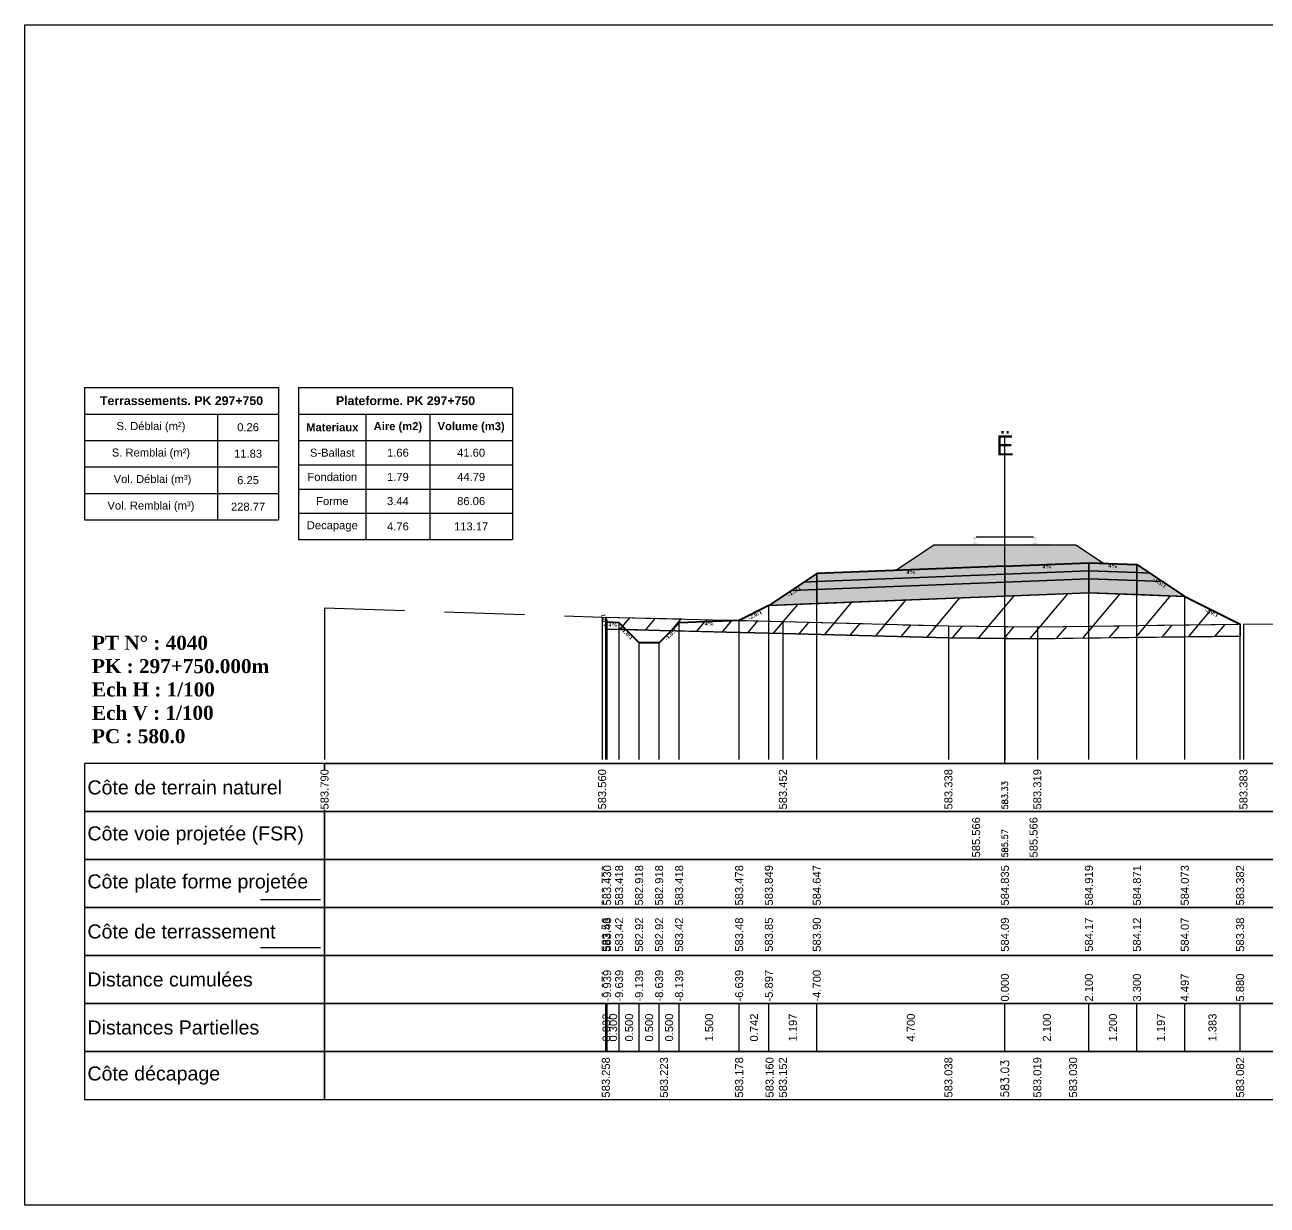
# Model space of a CAD drawing. Header units: millimetres. Extents: x 2762 to 3076, y 916 to 3305.
# Drawn here: x 3026.54 to 3057.58, y 3219.65 to 3249.15 of the extents above; entities that cross this region are included whole.
import ezdxf

# ---------------------------------------------------------------- set-up
doc = ezdxf.new("R2010")
doc.units = ezdxf.units.MM
doc.header["$LTSCALE"] = 2
doc.linetypes.add('CACHE', pattern=[9.525, 6.35, -3.175])
doc.linetypes.add('DASHED', pattern=[0.75, 0.5, -0.25])
for name, color, linetype in [('C-ANNO-TABL', 1, 'Continuous'), ('C-ANNO-TABL-TEXT', 150, 'Continuous'), ('C-ANNO-TABL-TITL', 150, 'Continuous'), ('C-ANNO-TABL-TTBL', 5, 'Continuous'), ('C-ROAD-CORR', 5, 'Continuous'), ('C-ROAD-SCTN', 7, 'Continuous')]:
    doc.layers.add(name, color=color, linetype=linetype)
doc.styles.add('ARIAL', font='arial.ttf')
doc.styles.add('C3D_Etiquette', font='romans.shx')
doc.styles.add('C3D_Profil_Travers', font='romans.shx')
doc.styles.get("Standard").update_dxf_attribs({"font": 'arial.ttf'})

msp = doc.modelspace()

# ---------------------------------------------------------------- hatches: boundary and pattern name
at = {"linetype": 'Continuous', "lineweight": -3}
msp.add_hatch(color=254, dxfattribs=at).paths.add_polyline_path([(3049.812, 3235.967), (3049.812, 3236.152), (3049.927, 3236.173), (3050.275, 3236.173), (3050.275, 3236.178), (3050.201, 3236.178), (3050.201, 3236.188), (3050.202, 3236.189), (3050.204, 3236.19), (3050.205, 3236.19), (3050.225, 3236.192), (3050.228, 3236.192), (3050.231, 3236.193), (3050.259, 3236.204), (3050.262, 3236.205), (3050.263, 3236.206), (3050.264, 3236.208), (3050.265, 3236.212), (3050.266, 3236.219), (3050.267, 3236.228), (3050.268, 3236.238), (3050.268, 3236.262), (3050.267, 3236.278), (3050.267, 3236.284), (3050.266, 3236.291), (3050.265, 3236.295), (3050.265, 3236.297), (3050.264, 3236.3), (3050.263, 3236.302), (3050.262, 3236.303), (3050.261, 3236.305), (3050.26, 3236.305), (3050.244, 3236.311), (3050.242, 3236.313), (3050.241, 3236.314), (3050.24, 3236.315), (3050.24, 3236.318), (3050.24, 3236.336), (3050.241, 3236.34), (3050.242, 3236.342), (3050.244, 3236.345), (3050.246, 3236.346), (3050.249, 3236.348), (3050.25, 3236.348), (3050.254, 3236.349), (3050.258, 3236.349), (3050.261, 3236.35), (3050.265, 3236.35), (3050.27, 3236.35), (3050.273, 3236.35), (3050.276, 3236.35), (3050.28, 3236.35), (3050.283, 3236.35), (3050.287, 3236.35), (3050.292, 3236.35), (3050.295, 3236.349), (3050.299, 3236.349), (3050.303, 3236.348), (3050.304, 3236.348), (3050.306, 3236.346), (3050.309, 3236.345), (3050.311, 3236.342), (3050.312, 3236.34), (3050.312, 3236.336), (3050.312, 3236.318), (3050.312, 3236.315), (3050.312, 3236.314), (3050.311, 3236.313), (3050.309, 3236.311), (3050.293, 3236.305), (3050.292, 3236.305), (3050.29, 3236.303), (3050.289, 3236.302), (3050.289, 3236.3), (3050.288, 3236.297), (3050.287, 3236.295), (3050.287, 3236.291), (3050.286, 3236.284), (3050.285, 3236.278), (3050.285, 3236.262), (3050.285, 3236.238), (3050.286, 3236.228), (3050.287, 3236.219), (3050.288, 3236.212), (3050.289, 3236.208), (3050.29, 3236.206), (3050.291, 3236.205), (3050.293, 3236.204), (3050.322, 3236.193), (3050.325, 3236.192), (3050.328, 3236.192), (3050.348, 3236.19), (3050.349, 3236.19), (3050.35, 3236.189), (3050.351, 3236.188), (3050.351, 3236.178), (3050.277, 3236.178), (3050.277, 3236.173), (3050.481, 3236.173), (3050.613, 3236.142), (3051.447, 3236.142), (3051.578, 3236.173), (3051.782, 3236.173), (3051.782, 3236.178), (3051.708, 3236.178), (3051.708, 3236.188), (3051.709, 3236.189), (3051.711, 3236.19), (3051.712, 3236.19), (3051.732, 3236.192), (3051.735, 3236.192), (3051.738, 3236.193), (3051.766, 3236.204), (3051.769, 3236.205), (3051.77, 3236.206), (3051.771, 3236.208), (3051.772, 3236.212), (3051.773, 3236.219), (3051.774, 3236.228), (3051.775, 3236.238), (3051.775, 3236.262), (3051.774, 3236.278), (3051.774, 3236.284), (3051.773, 3236.291), (3051.772, 3236.295), (3051.772, 3236.297), (3051.771, 3236.3), (3051.77, 3236.302), (3051.769, 3236.303), (3051.768, 3236.305), (3051.767, 3236.305), (3051.751, 3236.311), (3051.749, 3236.313), (3051.748, 3236.314), (3051.747, 3236.315), (3051.747, 3236.318), (3051.747, 3236.336), (3051.748, 3236.34), (3051.749, 3236.342), (3051.751, 3236.345), (3051.753, 3236.346), (3051.756, 3236.348), (3051.757, 3236.348), (3051.761, 3236.349), (3051.765, 3236.349), (3051.768, 3236.35), (3051.772, 3236.35), (3051.777, 3236.35), (3051.78, 3236.35), (3051.783, 3236.35), (3051.787, 3236.35), (3051.79, 3236.35), (3051.794, 3236.35), (3051.799, 3236.35), (3051.802, 3236.349), (3051.806, 3236.349), (3051.81, 3236.348), (3051.811, 3236.348), (3051.813, 3236.346), (3051.816, 3236.345), (3051.818, 3236.342), (3051.819, 3236.34), (3051.819, 3236.336), (3051.819, 3236.318), (3051.819, 3236.315), (3051.819, 3236.314), (3051.818, 3236.313), (3051.816, 3236.311), (3051.8, 3236.305), (3051.799, 3236.305), (3051.797, 3236.303), (3051.796, 3236.302), (3051.796, 3236.3), (3051.795, 3236.297), (3051.794, 3236.295), (3051.794, 3236.291), (3051.793, 3236.284), (3051.792, 3236.278), (3051.792, 3236.262), (3051.792, 3236.238), (3051.793, 3236.228), (3051.794, 3236.219), (3051.795, 3236.212), (3051.796, 3236.208), (3051.797, 3236.206), (3051.798, 3236.205), (3051.8, 3236.204), (3051.829, 3236.193), (3051.832, 3236.192), (3051.835, 3236.192), (3051.855, 3236.19), (3051.856, 3236.19), (3051.857, 3236.189), (3051.858, 3236.188), (3051.858, 3236.178), (3051.784, 3236.178), (3051.784, 3236.173), (3052.132, 3236.173), (3052.247, 3236.152), (3052.247, 3235.967)])
h = msp.add_hatch(dxfattribs=at)
h.set_pattern_fill('GRAVEL', color=252, scale=0.009, style=0)
h.set_pattern_definition([(228.0128, (3048.461781, 3235.738342), (-1.8288, -2.0574), [0.030755, -3.0447435]), (184.96974, (3048.441207, 3235.715482), (2.743199999, 0.228600013), [0.0527764, -5.2248644]), (132.51045, (3048.388629, 3235.71091), (2.286, -2.5146), [0.0372133, -3.684125]), (267.2737, (3048.299475, 3235.65376), (0.2286, 4.572), [0.0480604, -4.7579794]), (292.83365, (3048.297189, 3235.605754), (-1.143, 2.7432), [0.047127, -4.6655827]), (357.2737, (3048.315477, 3235.56232), (-4.572, 0.2286), [0.0480604, -4.7579794]), (37.69424, (3048.363483, 3235.560034), (-2.9718, -2.286), [0.0635574, -6.2921804]), (72.25533, (3048.413775, 3235.598896), (1.6002, 5.0292), [0.0600048, -5.940473]), (121.42957, (3048.432063, 3235.656046), (-1.8288, 2.9718), [0.048223, -4.774099]), (175.23636, (3048.406917, 3235.697194), (2.5146, -0.2286), [0.055054, -2.697654]), (222.39744, (3048.352053, 3235.701766), (-2.7432, -2.5146), [0.071197, -7.0485095]), (138.81407, (3048.52579, 3235.651474), (-1.6002, 1.3716), [0.0243004, -2.405751]), (171.46923, (3048.507501, 3235.667476), (2.9718, -0.4572), [0.0462314, -4.5769175]), (225, (3048.46178, 3235.67433), (-3e-17, -0.2286), [0.032329, -0.29096]), (203.1986, (3048.44578, 3235.701766), (1.143, 0.4572), [0.01741, -1.723556]), (291.8014, (3048.429777, 3235.69491), (-0.2286, 0.6858), [0.024621, -1.206428]), (30.9638, (3048.43892, 3235.672048), (0.6858, 0.4572), [0.039989, -1.292967]), (161.565, (3048.47321, 3235.69262), (0.4572, -0.2286), [0.028916, -0.693981]), (16.38954, (3048.297189, 3235.694908), (2.286, 0.6858), [0.040508, -4.0102944]), (70.34618, (3048.336051, 3235.706338), (-0.9144, -2.5146), [0.033984, -3.3643994]), (293.1986, (3048.47321, 3235.738342), (-0.4572, 1.143), [0.034819, -1.7061465]), (343.61046, (3048.486927, 3235.706338), (-2.286, 0.6858), [0.040508, -4.0102944]), (339.44395, (3048.29719, 3235.553176), (-1.143, 0.4572), [0.039063, -1.914096]), (294.77514, (3048.333765, 3235.53946), (-1.143, 2.5146), [0.0327305, -3.2403234]), (66.8014, (3048.475497, 3235.509742), (0.4572, 1.143), [0.034819, -1.7061465]), (17.35402, (3048.489213, 3235.541746), (-2.9718, -0.9144), [0.0383204, -3.793714]), (69.44395, (3048.363483, 3235.509742), (-0.4572, -1.143), [0.0195316, -1.933628]), (101.3099, (3048.46178, 3235.50974), (-0.2286, 0.9144), [0.011656, -1.1539795]), (165.9638, (3048.459495, 3235.52117), (0.6858, -0.2286), [0.047127, -0.895415]), (186.009, (3048.413775, 3235.532602), (2.286, 0.2286), [0.043674, -4.323723]), (303.69, (3048.43892, 3235.651474), (-0.2286, 0.4572), [0.032969, -0.79126]), (353.15723, (3048.457209, 3235.624042), (3.8862, -0.4572), [0.05756, -5.698441]), (60.9454, (3048.51436, 3235.617184), (-0.9144, -1.6002), [0.023536, -2.330045]), (90, (3048.5258, 3235.63776), (-0.2286, 0.2286), [0.013716, -0.214884]), (120.25644, (3048.409203, 3235.53946), (0.9144, -1.6002), [0.031758, -3.1440547]), (48.0128, (3048.393201, 3235.566892), (1.8288, 2.0574), [0.06151, -3.0139886]), (0, (3048.43435, 3235.61261), (0.2286, 0.2286), [0.059436, -0.169164]), (325.30485, (3048.493785, 3235.612612), (2.286, -1.6002), [0.036145, -3.5783385]), (254.0546, (3048.523503, 3235.592038), (-0.2286, -0.9144), [0.033285, -1.6309485]), (207.64598, (3048.514359, 3235.560034), (-4.3434, -2.286), [0.054193, -5.365122]), (175.42608, (3048.466353, 3235.534888), (-2.9718, 0.2286), [0.0573327, -5.675926])])
h.paths.add_polyline_path([(3048.297, 3235.51), (3049.255, 3236.148), (3052.805, 3236.148), (3053.494, 3235.688), (3053.13, 3235.703)])
h = msp.add_hatch(color=11, dxfattribs=at)
h.paths.add_polyline_path([(3054.33, 3235.455), (3054.33, 3235.655), (3054.649, 3235.442)])
h.paths.add_polyline_path([(3053.13, 3235.503), (3053.13, 3235.703), (3054.33, 3235.655), (3054.33, 3235.455)])
h.paths.add_polyline_path([(3051.03, 3235.419), (3051.03, 3235.619), (3053.13, 3235.703), (3053.13, 3235.503)])
h.paths.add_polyline_path([(3046.33, 3235.231), (3046.33, 3235.431), (3051.03, 3235.619), (3051.03, 3235.419)])
h.paths.add_polyline_path([(3046.01, 3235.218), (3046.33, 3235.431), (3046.33, 3235.231)])
h = msp.add_hatch(color=30, dxfattribs=at)
h.paths.add_polyline_path([(3054.33, 3235.255), (3054.33, 3235.455), (3054.649, 3235.442), (3054.968, 3235.23)])
h.paths.add_polyline_path([(3053.13, 3235.303), (3053.13, 3235.503), (3054.33, 3235.455), (3054.33, 3235.255)])
h.paths.add_polyline_path([(3051.03, 3235.219), (3051.03, 3235.419), (3053.13, 3235.503), (3053.13, 3235.303)])
h.paths.add_polyline_path([(3046.33, 3235.031), (3046.33, 3235.231), (3051.03, 3235.419), (3051.03, 3235.219)])
h.paths.add_polyline_path([(3045.691, 3235.006), (3046.01, 3235.218), (3046.33, 3235.231), (3046.33, 3235.031)])
h = msp.add_hatch(color=83, dxfattribs=at)
h.paths.add_polyline_path([(3054.33, 3234.905), (3054.33, 3235.255), (3054.968, 3235.23), (3055.526, 3234.857)])
h.paths.add_polyline_path([(3053.13, 3234.953), (3053.13, 3235.303), (3054.33, 3235.255), (3054.33, 3234.905)])
h.paths.add_polyline_path([(3051.03, 3234.869), (3051.03, 3235.219), (3053.13, 3235.303), (3053.13, 3234.953)])
h.paths.add_polyline_path([(3046.33, 3234.681), (3046.33, 3235.031), (3051.03, 3235.219), (3051.03, 3234.869)])
h.paths.add_polyline_path([(3045.133, 3234.633), (3045.691, 3235.006), (3046.33, 3235.031), (3046.33, 3234.681)])
h = msp.add_hatch(dxfattribs=at)
h.set_pattern_fill('_U', color=3, angle=50, style=0, pattern_type=0)
h.set_pattern_definition([(50, (3042.6912, 3234.0026), (-0.766044, 0.64279), [])])
h.paths.add_polyline_path([(3042.691, 3234.003), (3042.891, 3234.202), (3044.391, 3234.262), (3045.133, 3234.633), (3053.13, 3234.953), (3055.526, 3234.857), (3056.909, 3234.166), (3056.909, 3233.866), (3051.841, 3233.803), (3049.62, 3233.822), (3045.483, 3233.936)])
h.paths.add_polyline_path([(3041.059, 3234.042), (3041.059, 3234.342), (3041.091, 3234.214), (3041.391, 3234.202), (3041.563, 3234.03)])
h = msp.add_hatch(dxfattribs=at)
h.set_pattern_fill('_U', color=150, scale=0.5, angle=50, style=0, pattern_type=0)
h.set_pattern_definition([(50, (3042.69116, 3234.00263), (-0.383022, 0.321394), [])])
h.paths.add_polyline_path([(3042.691, 3234.003), (3042.891, 3234.202), (3044.391, 3234.262), (3045.483, 3234.236), (3049.62, 3234.122), (3051.841, 3234.103), (3056.909, 3234.166), (3056.909, 3233.866), (3051.841, 3233.803), (3049.62, 3233.822), (3045.483, 3233.936)])
h.paths.add_polyline_path([(3041.059, 3234.342), (3044.391, 3234.262), (3042.891, 3234.202), (3042.691, 3234.003), (3041.563, 3234.03), (3041.391, 3234.202), (3041.091, 3234.214)])
h.paths.add_polyline_path([(3041.059, 3234.042), (3041.059, 3234.342), (3041.091, 3234.214), (3041.391, 3234.202), (3041.563, 3234.03)])

# ---------------------------------------------------------------- linework, layer by layer
at = {"color": 7, "linetype": 'Continuous', "lineweight": -3}
for p, q in [((3051.03, 3230.684), (3051.03, 3238.884)), ((3034.029, 3230.684), (3068.031, 3230.684)), ((3041.059, 3223.484), (3041.059, 3224.684)), ((3041.091, 3223.484), (3041.091, 3224.684)), ((3041.091, 3223.484), (3041.091, 3224.684)), ((3041.391, 3223.484), (3041.391, 3224.684)), ((3041.391, 3223.484), (3041.391, 3224.684)), ((3041.891, 3223.484), (3041.891, 3224.684)), ((3041.891, 3223.484), (3041.891, 3224.684)), ((3042.391, 3223.484), (3042.391, 3224.684)), ((3042.391, 3223.484), (3042.391, 3224.684)), ((3042.891, 3223.484), (3042.891, 3224.684)), ((3042.891, 3223.484), (3042.891, 3224.684)), ((3044.391, 3223.484), (3044.391, 3224.684)), ((3044.391, 3223.484), (3044.391, 3224.684)), ((3045.133, 3223.484), (3045.133, 3224.684)), ((3045.133, 3223.484), (3045.133, 3224.684)), ((3046.33, 3223.484), (3046.33, 3224.684)), ((3046.33, 3223.484), (3046.33, 3224.684)), ((3051.03, 3223.484), (3051.03, 3224.684)), ((3051.03, 3223.484), (3051.03, 3224.684)), ((3053.13, 3223.484), (3053.13, 3224.684)), ((3053.13, 3223.484), (3053.13, 3224.684)), ((3054.33, 3223.484), (3054.33, 3224.684)), ((3054.33, 3223.484), (3054.33, 3224.684)), ((3055.526, 3223.484), (3055.526, 3224.684)), ((3055.526, 3223.484), (3055.526, 3224.684)), ((3056.909, 3223.484), (3056.909, 3224.684))]:
    msp.add_line(p, q, dxfattribs=at)
at = {"color": 251, "linetype": 'Continuous', "lineweight": -3}
for p, q in [((3048.297, 3235.51), (3049.255, 3236.148)), ((3049.255, 3236.148), (3052.805, 3236.148)), ((3052.805, 3236.148), (3053.494, 3235.688)), ((3053.13, 3235.703), (3048.297, 3235.51)), ((3051.03, 3235.619), (3053.13, 3235.703)), ((3053.494, 3235.688), (3053.13, 3235.703)), ((3053.13, 3235.503), (3053.13, 3235.703)), ((3053.13, 3235.703), (3054.33, 3235.655)), ((3053.13, 3235.703), (3053.13, 3235.503)), ((3054.33, 3235.455), (3054.33, 3235.655)), ((3054.33, 3235.655), (3054.649, 3235.442)), ((3054.33, 3235.655), (3054.33, 3235.455)), ((3046.01, 3235.218), (3046.33, 3235.431)), ((3046.33, 3235.431), (3051.03, 3235.619)), ((3046.33, 3235.231), (3046.33, 3235.431)), ((3046.33, 3235.431), (3046.33, 3235.231)), ((3051.03, 3235.419), (3046.33, 3235.231)), ((3051.03, 3235.419), (3051.03, 3235.619)), ((3051.03, 3235.619), (3051.03, 3235.419)), ((3053.13, 3235.503), (3051.03, 3235.419)), ((3054.33, 3235.455), (3053.13, 3235.503)), ((3054.649, 3235.442), (3054.33, 3235.455)), ((3046.33, 3235.231), (3046.01, 3235.218))]:
    msp.add_line(p, q, dxfattribs=at)
at = {"color": 53, "linetype": 'Continuous', "lineweight": -3}
for p, q in [((3046.33, 3235.231), (3051.03, 3235.419)), ((3051.03, 3235.419), (3053.13, 3235.503)), ((3051.03, 3235.219), (3051.03, 3235.419)), ((3051.03, 3235.419), (3051.03, 3235.219)), ((3053.13, 3235.303), (3053.13, 3235.503)), ((3053.13, 3235.503), (3054.33, 3235.455)), ((3053.13, 3235.503), (3053.13, 3235.303)), ((3054.33, 3235.255), (3054.33, 3235.455)), ((3054.33, 3235.455), (3054.649, 3235.442)), ((3054.33, 3235.455), (3054.33, 3235.255)), ((3054.649, 3235.442), (3054.968, 3235.23)), ((3045.691, 3235.006), (3046.01, 3235.218)), ((3046.33, 3235.031), (3045.691, 3235.006)), ((3045.691, 3235.006), (3046.33, 3235.031)), ((3046.01, 3235.218), (3046.33, 3235.231)), ((3046.33, 3235.031), (3046.33, 3235.231)), ((3046.33, 3235.231), (3046.33, 3235.031)), ((3051.03, 3235.219), (3046.33, 3235.031)), ((3046.33, 3235.031), (3051.03, 3235.219)), ((3046.33, 3234.681), (3046.33, 3235.031)), ((3046.33, 3235.031), (3046.33, 3234.681)), ((3053.13, 3235.303), (3051.03, 3235.219)), ((3051.03, 3235.219), (3053.13, 3235.303)), ((3051.03, 3234.869), (3051.03, 3235.219)), ((3051.03, 3235.219), (3051.03, 3234.869)), ((3054.33, 3235.255), (3053.13, 3235.303)), ((3053.13, 3234.953), (3053.13, 3235.303)), ((3053.13, 3235.303), (3054.33, 3235.255)), ((3053.13, 3235.303), (3053.13, 3234.953)), ((3054.968, 3235.23), (3054.33, 3235.255)), ((3054.33, 3234.905), (3054.33, 3235.255)), ((3054.33, 3235.255), (3054.968, 3235.23)), ((3054.33, 3235.255), (3054.33, 3234.905)), ((3054.968, 3235.23), (3055.526, 3234.857)), ((3045.133, 3234.633), (3045.691, 3235.006)), ((3051.03, 3234.869), (3046.33, 3234.681)), ((3053.13, 3234.953), (3051.03, 3234.869)), ((3054.33, 3234.905), (3053.13, 3234.953)), ((3055.526, 3234.857), (3054.33, 3234.905)), ((3046.33, 3234.681), (3045.133, 3234.633))]:
    msp.add_line(p, q, dxfattribs=at)
at = {"color": 253, "linetype": 'Continuous', "lineweight": -3}
for p, q in [((3045.133, 3234.633), (3053.13, 3234.953)), ((3053.13, 3234.953), (3055.526, 3234.857)), ((3055.526, 3234.857), (3056.909, 3234.166)), ((3044.391, 3234.262), (3045.133, 3234.633)), ((3041.059, 3234.342), (3044.391, 3234.262)), ((3041.091, 3234.214), (3041.059, 3234.342)), ((3041.059, 3234.042), (3041.059, 3234.342)), ((3041.059, 3234.342), (3041.091, 3234.214)), ((3041.059, 3234.042), (3041.059, 3234.342)), ((3041.059, 3234.342), (3041.091, 3234.214)), ((3041.391, 3234.202), (3041.091, 3234.214)), ((3041.091, 3234.214), (3041.391, 3234.202)), ((3041.091, 3234.214), (3041.391, 3234.202)), ((3041.563, 3234.03), (3041.391, 3234.202)), ((3041.391, 3234.202), (3041.563, 3234.03)), ((3041.391, 3234.202), (3041.563, 3234.03)), ((3042.691, 3234.003), (3042.891, 3234.202)), ((3042.891, 3234.202), (3042.691, 3234.003)), ((3042.691, 3234.003), (3042.891, 3234.202)), ((3042.891, 3234.202), (3044.391, 3234.262)), ((3044.391, 3234.262), (3042.891, 3234.202)), ((3042.891, 3234.202), (3044.391, 3234.262)), ((3044.391, 3234.262), (3045.483, 3234.236)), ((3045.483, 3234.236), (3049.62, 3234.122)), ((3049.62, 3234.122), (3051.841, 3234.103)), ((3051.841, 3234.103), (3056.909, 3234.166)), ((3056.909, 3234.166), (3056.909, 3233.866)), ((3056.909, 3234.166), (3056.909, 3233.866)), ((3041.563, 3234.03), (3041.059, 3234.042)), ((3041.563, 3234.03), (3041.059, 3234.042)), ((3042.691, 3234.003), (3041.563, 3234.03)), ((3041.563, 3234.03), (3042.691, 3234.003)), ((3041.891, 3233.702), (3041.563, 3234.03)), ((3042.691, 3234.003), (3042.391, 3233.702)), ((3045.483, 3233.936), (3042.691, 3234.003)), ((3045.483, 3233.936), (3042.691, 3234.003)), ((3049.62, 3233.822), (3045.483, 3233.936)), ((3049.62, 3233.822), (3045.483, 3233.936)), ((3051.841, 3233.803), (3049.62, 3233.822)), ((3051.841, 3233.803), (3049.62, 3233.822)), ((3056.909, 3233.866), (3051.841, 3233.803)), ((3056.909, 3233.866), (3051.841, 3233.803)), ((3042.391, 3233.702), (3041.891, 3233.702))]:
    msp.add_line(p, q, dxfattribs=at)
at = {"color": 8, "linetype": 'CACHE', "lineweight": -3}
for p, q in [((3051.03, 3230.784), (3051.03, 3234.869)), ((3051.03, 3230.784), (3051.03, 3234.869)), ((3053.13, 3230.784), (3053.13, 3234.953)), ((3054.33, 3230.784), (3054.33, 3234.905)), ((3055.526, 3230.784), (3055.526, 3234.857)), ((3045.133, 3230.784), (3045.133, 3234.633)), ((3046.33, 3230.784), (3046.33, 3234.681)), ((3041.059, 3230.784), (3041.059, 3234.342)), ((3041.091, 3230.784), (3041.091, 3234.214)), ((3041.391, 3230.784), (3041.391, 3234.202)), ((3042.891, 3230.784), (3042.891, 3234.202)), ((3044.391, 3230.784), (3044.391, 3234.262)), ((3056.909, 3230.784), (3056.909, 3234.166)), ((3041.891, 3230.784), (3041.891, 3233.702)), ((3042.391, 3230.784), (3042.391, 3233.702))]:
    msp.add_line(p, q, dxfattribs=at)
at = {"color": 105, "linetype": 'DASHED', "lineweight": -3, "ltscale": 2}
for p, q in [((3034.03, 3234.574), (3040.967, 3234.344)), ((3040.967, 3234.344), (3045.483, 3234.236)), ((3045.483, 3234.236), (3049.62, 3234.122)), ((3049.62, 3234.122), (3051.03, 3234.11)), ((3051.03, 3234.11), (3051.841, 3234.103)), ((3051.841, 3234.103), (3056.992, 3234.167)), ((3056.992, 3234.167), (3068.03, 3234.198))]:
    msp.add_line(p, q, dxfattribs=at)
at = {"color": 98, "linetype": 'CACHE', "lineweight": -3}
for p, q in [((3034.03, 3234.574), (3034.03, 3230.784)), ((3040.967, 3234.344), (3040.967, 3230.784)), ((3045.483, 3234.236), (3045.483, 3230.784)), ((3049.62, 3234.122), (3049.62, 3230.784)), ((3051.03, 3234.11), (3051.03, 3230.784)), ((3051.841, 3234.103), (3051.841, 3230.784)), ((3056.992, 3234.167), (3056.992, 3230.784))]:
    msp.add_line(p, q, dxfattribs=at)
at = {"color": 6, "linetype": 'Continuous', "lineweight": -3}
for p, q in [((3041.059, 3234.042), (3042.511, 3234.007)), ((3042.511, 3234.007), (3044.391, 3233.962)), ((3044.391, 3233.962), (3045.15, 3233.944)), ((3045.15, 3233.944), (3045.483, 3233.936)), ((3045.483, 3233.936), (3049.62, 3233.822)), ((3049.62, 3233.822), (3051.03, 3233.81)), ((3051.03, 3233.81), (3051.841, 3233.803)), ((3051.841, 3233.803), (3052.735, 3233.814)), ((3052.735, 3233.814), (3056.909, 3233.866))]:
    msp.add_line(p, q, dxfattribs=at)
at = {"color": 154, "linetype": 'Continuous', "lineweight": -3}
msp.add_line((3032.429, 3227.284), (3033.929, 3227.284), dxfattribs=at)
at = {"color": 1, "linetype": 'Continuous', "lineweight": -3}
msp.add_line((3032.429, 3226.084), (3033.929, 3226.084), dxfattribs=at)
at = {"color": 7, "linetype": 'Continuous', "lineweight": -3}
for points in [[(3034.029, 3229.484), (3034.029, 3230.684), (3028.029, 3230.684), (3028.029, 3229.484)], [(3034.029, 3229.484), (3068.031, 3229.484), (3068.031, 3230.684), (3034.029, 3230.684)], [(3034.029, 3228.284), (3034.029, 3229.484), (3028.029, 3229.484), (3028.029, 3228.284)], [(3034.029, 3228.284), (3068.031, 3228.284), (3068.031, 3229.484), (3034.029, 3229.484)], [(3034.029, 3227.084), (3034.029, 3228.284), (3028.029, 3228.284), (3028.029, 3227.084)], [(3034.029, 3227.084), (3068.031, 3227.084), (3068.031, 3228.284), (3034.029, 3228.284)], [(3034.029, 3225.884), (3034.029, 3227.084), (3028.029, 3227.084), (3028.029, 3225.884)], [(3034.029, 3225.884), (3068.031, 3225.884), (3068.031, 3227.084), (3034.029, 3227.084)], [(3034.029, 3224.684), (3034.029, 3225.884), (3028.029, 3225.884), (3028.029, 3224.684)], [(3034.029, 3224.684), (3068.031, 3224.684), (3068.031, 3225.884), (3034.029, 3225.884)], [(3034.029, 3223.484), (3034.029, 3224.684), (3028.029, 3224.684), (3028.029, 3223.484)], [(3034.029, 3223.484), (3068.031, 3223.484), (3068.031, 3224.684), (3034.029, 3224.684)], [(3034.029, 3222.284), (3034.029, 3223.484), (3028.029, 3223.484), (3028.029, 3222.284)], [(3034.029, 3222.284), (3068.031, 3222.284), (3068.031, 3223.484), (3034.029, 3223.484)]]:
    msp.add_3dface(points, dxfattribs=at)
at = {"layer": 'C-ANNO-TABL', "color": 7, "linetype": 'Continuous', "lineweight": -3}
for p, q in [((3028.029, 3239.419), (3031.354, 3239.419)), ((3031.354, 3239.419), (3032.882, 3239.419)), ((3031.354, 3239.419), (3031.354, 3238.757)), ((3033.382, 3239.416), (3035.064, 3239.416)), ((3035.064, 3239.416), (3036.66, 3239.416)), ((3035.064, 3239.416), (3035.064, 3238.754)), ((3036.66, 3239.416), (3038.723, 3239.416)), ((3036.66, 3239.416), (3036.66, 3238.754)), ((3028.029, 3238.757), (3031.354, 3238.757)), ((3031.354, 3238.757), (3032.882, 3238.757)), ((3031.354, 3238.757), (3031.354, 3238.095)), ((3033.382, 3238.754), (3035.064, 3238.754)), ((3035.064, 3238.754), (3036.66, 3238.754)), ((3035.064, 3238.754), (3035.064, 3238.147)), ((3036.66, 3238.754), (3038.723, 3238.754)), ((3036.66, 3238.754), (3036.66, 3238.147)), ((3033.382, 3238.147), (3035.064, 3238.147)), ((3035.064, 3238.147), (3036.66, 3238.147)), ((3035.064, 3238.147), (3035.064, 3237.543)), ((3036.66, 3238.147), (3038.723, 3238.147)), ((3036.66, 3238.147), (3036.66, 3237.543)), ((3028.029, 3238.095), (3031.354, 3238.095)), ((3031.354, 3238.095), (3032.882, 3238.095)), ((3031.354, 3238.095), (3031.354, 3237.432)), ((3033.382, 3237.543), (3035.064, 3237.543)), ((3035.064, 3237.543), (3036.66, 3237.543)), ((3035.064, 3237.543), (3035.064, 3236.939)), ((3036.66, 3237.543), (3038.723, 3237.543)), ((3036.66, 3237.543), (3036.66, 3236.939)), ((3028.029, 3237.432), (3031.354, 3237.432)), ((3031.354, 3237.432), (3032.882, 3237.432)), ((3031.354, 3237.432), (3031.354, 3236.77)), ((3033.382, 3236.939), (3035.064, 3236.939)), ((3035.064, 3236.939), (3036.66, 3236.939)), ((3035.064, 3236.939), (3035.064, 3236.28)), ((3036.66, 3236.939), (3038.723, 3236.939)), ((3036.66, 3236.939), (3036.66, 3236.28))]:
    msp.add_line(p, q, dxfattribs=at)
at = {"layer": 'C-ANNO-TABL-TTBL', "color": 7, "linetype": 'Continuous', "lineweight": -3}
for p, q in [((3028.029, 3240.084), (3032.882, 3240.084)), ((3028.029, 3240.084), (3028.029, 3239.419)), ((3032.882, 3240.084), (3032.882, 3239.419)), ((3033.382, 3240.084), (3038.723, 3240.084)), ((3033.382, 3240.084), (3033.382, 3239.416)), ((3038.723, 3240.084), (3038.723, 3239.416)), ((3028.029, 3239.419), (3028.029, 3238.757)), ((3032.882, 3239.419), (3032.882, 3238.757)), ((3033.382, 3239.416), (3033.382, 3238.754)), ((3038.723, 3239.416), (3038.723, 3238.754)), ((3028.029, 3238.757), (3028.029, 3238.095)), ((3032.882, 3238.757), (3032.882, 3238.095)), ((3033.382, 3238.754), (3033.382, 3238.147)), ((3038.723, 3238.754), (3038.723, 3238.147)), ((3033.382, 3238.147), (3033.382, 3237.543)), ((3038.723, 3238.147), (3038.723, 3237.543)), ((3028.029, 3238.095), (3028.029, 3237.432)), ((3032.882, 3238.095), (3032.882, 3237.432)), ((3033.382, 3237.543), (3033.382, 3236.939)), ((3038.723, 3237.543), (3038.723, 3236.939)), ((3028.029, 3237.432), (3028.029, 3236.77)), ((3032.882, 3237.432), (3032.882, 3236.77)), ((3033.382, 3236.939), (3033.382, 3236.28)), ((3038.723, 3236.939), (3038.723, 3236.28)), ((3028.029, 3236.77), (3031.354, 3236.77)), ((3031.354, 3236.77), (3032.882, 3236.77)), ((3033.382, 3236.28), (3035.064, 3236.28)), ((3035.064, 3236.28), (3036.66, 3236.28)), ((3036.66, 3236.28), (3038.723, 3236.28))]:
    msp.add_line(p, q, dxfattribs=at)
at = {"layer": 'C-ROAD-CORR', "color": 1, "linetype": 'Continuous', "lineweight": 40}
for p, q in [((3051.03, 3235.619), (3053.13, 3235.703)), ((3053.13, 3235.703), (3054.33, 3235.655)), ((3054.33, 3235.655), (3055.526, 3234.857)), ((3046.33, 3235.431), (3045.133, 3234.633)), ((3051.03, 3235.619), (3046.33, 3235.431)), ((3055.526, 3234.857), (3056.909, 3234.166)), ((3045.133, 3234.633), (3044.391, 3234.262)), ((3041.091, 3234.214), (3041.059, 3234.342)), ((3041.391, 3234.202), (3041.091, 3234.214)), ((3041.891, 3233.702), (3041.391, 3234.202)), ((3042.891, 3234.202), (3042.391, 3233.702)), ((3044.391, 3234.262), (3042.891, 3234.202)), ((3042.391, 3233.702), (3041.891, 3233.702))]:
    msp.add_line(p, q, dxfattribs=at)
at = {"layer": 'C-ROAD-CORR', "color": 102, "linetype": 'Continuous', "lineweight": -3, "ltscale": 0.5}
for p, q in [((3051.03, 3234.869), (3046.33, 3234.681)), ((3051.03, 3234.869), (3053.13, 3234.953)), ((3053.13, 3234.953), (3054.33, 3234.905)), ((3054.33, 3234.905), (3055.526, 3234.857)), ((3046.33, 3234.681), (3045.133, 3234.633))]:
    msp.add_line(p, q, dxfattribs=at)
at = {"layer": 'C-ROAD-CORR', "color": 1, "linetype": 'Continuous', "lineweight": -3}
for p, q in [((3041.891, 3233.702), (3041.391, 3234.202)), ((3042.891, 3234.202), (3042.391, 3233.702))]:
    msp.add_line(p, q, dxfattribs=at)
at = {"layer": 'C-ROAD-SCTN', "color": 154, "linetype": 'Continuous', "lineweight": -3}
for p, q in [((3050.312, 3236.35), (3051.03, 3236.35)), ((3051.03, 3236.35), (3051.747, 3236.35)), ((3051.03, 3235.619), (3053.13, 3235.703)), ((3053.13, 3235.703), (3054.33, 3235.655)), ((3054.33, 3235.655), (3055.526, 3234.857)), ((3045.133, 3234.633), (3046.33, 3235.431)), ((3046.33, 3235.431), (3051.03, 3235.619)), ((3055.526, 3234.857), (3056.909, 3234.166)), ((3044.391, 3234.262), (3045.133, 3234.633)), ((3041.059, 3234.342), (3041.091, 3234.214)), ((3041.091, 3234.214), (3041.391, 3234.202)), ((3041.391, 3234.202), (3041.891, 3233.702)), ((3042.391, 3233.702), (3042.891, 3234.202)), ((3042.891, 3234.202), (3044.391, 3234.262)), ((3041.891, 3233.702), (3042.391, 3233.702))]:
    msp.add_line(p, q, dxfattribs=at)
at = {"layer": 'C-ROAD-SCTN', "color": 140, "linetype": 'Continuous', "lineweight": -3}
for p, q in [((3048.297, 3235.51), (3049.255, 3236.148)), ((3049.255, 3236.148), (3049.298, 3236.148)), ((3049.298, 3236.148), (3051.03, 3236.148)), ((3051.03, 3236.148), (3052.761, 3236.148)), ((3052.761, 3236.148), (3052.805, 3236.148)), ((3052.805, 3236.148), (3053.494, 3235.688))]:
    msp.add_line(p, q, dxfattribs=at)
at = {"layer": 'C-ROAD-SCTN', "color": 1, "linetype": 'Continuous', "lineweight": -3}
for p, q in [((3046.33, 3234.681), (3051.03, 3234.869)), ((3051.03, 3234.869), (3053.13, 3234.953)), ((3053.13, 3234.953), (3054.33, 3234.905)), ((3054.33, 3234.905), (3055.526, 3234.857)), ((3055.526, 3234.857), (3056.909, 3234.166)), ((3044.391, 3234.262), (3045.133, 3234.633)), ((3045.133, 3234.633), (3046.33, 3234.681)), ((3041.059, 3234.342), (3041.091, 3234.214)), ((3041.091, 3234.214), (3041.391, 3234.202)), ((3041.391, 3234.202), (3041.891, 3233.702)), ((3042.391, 3233.702), (3042.891, 3234.202)), ((3042.891, 3234.202), (3044.391, 3234.262)), ((3041.891, 3233.702), (3042.391, 3233.702))]:
    msp.add_line(p, q, dxfattribs=at)

# ---------------------------------------------------------------- texts
at = {"color": 7, "linetype": 'Continuous', "lineweight": -3}
for s, insert, char_height, attachment_point, style in [('{\\fWingdings|b0|i0|c2|p0;Ë}', (3051.03, 3238.384), 0.5, 8, 'C3D_Profil_Travers'), ('{\\fTimes New Roman|b1|i0|c0|p18;PT N° : 4040\\PPK : 297+750.000m\\PEch H : 1/100\\PEch V : 1/100\\PPC : 580.0}', (3028.218, 3231.184), 0.35, 7, 'C3D_Profil_Travers'), ('{\\fArial|b0|i0|c0|p34;Côte de terrain naturel}', (3028.104, 3230.084), 0.35, 4, 'C3D_Etiquette'), ('{\\fArial|b0|i0|c0|p34;Côte plate forme projetée}', (3028.104, 3227.684), 0.35, 4, 'C3D_Etiquette'), ('{\\fArial|b0|i0|c0|p34;Côte de terrassement}', (3028.104, 3226.484), 0.35, 4, 'C3D_Etiquette'), ('{\\fArial|b0|i0|c0|p34;Distance cumulées}', (3028.104, 3225.284), 0.35, 4, 'C3D_Etiquette'), ('{\\fArial|b0|i0|c0|p34;Distances Partielles}', (3028.104, 3224.084), 0.35, 4, 'C3D_Etiquette'), ('{\\fArial|b0|i0|c0|p34;Côte décapage}', (3028.104, 3222.884), 0.35, 4, 'C3D_Etiquette')]:
    msp.add_mtext(s, dxfattribs=dict(at, insert=insert, char_height=char_height, attachment_point=attachment_point, style=style))
at = {"color": 7, "linetype": 'Continuous', "lineweight": -3, "char_height": 0.1, "style": 'C3D_Etiquette'}
for s, insert, width, attachment_point, rotation in [('{\\fTimes New Roman|b1|i0|c0|p18;4%}', (3052.08, 3235.657), 0.37094, 2, 2.2906), ('{\\fTimes New Roman|b1|i0|c0|p18;4%}', (3053.729, 3235.675), 0.42071, 2, 357.7094), ('{\\fTimes New Roman|b1|i0|c0|p18;4%}', (3048.68, 3235.521), 0.42071, 2, 2.2906), ('{\\fTimes New Roman|b1|i0|c0|p18;-1.5:1}', (3045.733, 3235.029), 0.34598, 2, 33.6901), ('{\\fTimes New Roman|b1|i0|c0|p18;-1.5:1}', (3054.926, 3235.253), 0.34598, 2, 326.3099), ('{\\fTimes New Roman|b1|i0|c0|p18;1.0:1}', (3041.071, 3234.277), 0.29446, 8, 104.0362), ('{\\fTimes New Roman|b1|i0|c0|p18;-2.0:1}', (3044.763, 3234.444), 0.34598, 2, 26.5651), ('{\\fTimes New Roman|b1|i0|c0|p18;-2.0:1}', (3056.216, 3234.508), 0.34598, 2, 333.4349), ('{\\fTimes New Roman|b1|i0|c0|p18;4%}', (3041.24, 3234.204), 0.37094, 2, 357.7094), ('{\\fTimes New Roman|b1|i0|c0|p18;4%}', (3043.641, 3234.228), 0.42071, 2, 2.2906), ('{\\fTimes New Roman|b1|i0|c0|p18;1.0:1}', (3041.638, 3233.949), 0.29001, 2, 315), ('{\\fTimes New Roman|b1|i0|c0|p18;-1.0:1}', (3042.643, 3233.949), 0.34598, 2, 45)]:
    msp.add_mtext(s, dxfattribs=dict(at, insert=insert, width=width, attachment_point=attachment_point, rotation=rotation))
at = {"color": 7, "linetype": 'Continuous', "lineweight": -3, "rotation": 90, "style": 'C3D_Profil_Travers'}
for s, insert, char_height, attachment_point in [('583.33', (3051.03, 3229.534), 0.15, 4), ('585.57', (3051.03, 3228.334), 0.15, 4), ('{\\fArial|b0|i0|c0|p34;583.56}', (3041.059, 3225.979), 0.2, 4), ('{\\fArial|b0|i0|c0|p34;583.43}', (3041.091, 3225.979), 0.2, 4), ('{\\fArial|b0|i0|c0|p34;583.42}', (3041.391, 3225.979), 0.2, 4), ('{\\fArial|b0|i0|c0|p34;582.92}', (3041.891, 3225.979), 0.2, 4), ('{\\fArial|b0|i0|c0|p34;582.92}', (3042.391, 3225.979), 0.2, 4), ('{\\fArial|b0|i0|c0|p34;583.42}', (3042.891, 3225.979), 0.2, 4), ('{\\fArial|b0|i0|c0|p34;583.48}', (3044.391, 3225.979), 0.2, 4), ('{\\fArial|b0|i0|c0|p34;583.85}', (3045.133, 3225.979), 0.2, 4), ('{\\fArial|b0|i0|c0|p34;583.90}', (3046.33, 3225.979), 0.2, 4), ('{\\fArial|b0|i0|c0|p34;584.09}', (3051.03, 3225.979), 0.2, 4), ('{\\fArial|b0|i0|c0|p34;584.17}', (3053.13, 3225.979), 0.2, 4), ('{\\fArial|b0|i0|c0|p34;584.12}', (3054.33, 3225.979), 0.2, 4), ('{\\fArial|b0|i0|c0|p34;584.07}', (3055.526, 3225.979), 0.2, 4), ('{\\fArial|b0|i0|c0|p34;583.38}', (3056.909, 3225.979), 0.2, 4), ('{\\fArial|b0|i0|c0|p34;0.032}', (3041.075, 3224.084), 0.2, 5), ('{\\fArial|b0|i0|c0|p34;0.300}', (3041.241, 3224.084), 0.2, 5), ('{\\fArial|b0|i0|c0|p34;0.500}', (3041.641, 3224.084), 0.2, 5), ('{\\fArial|b0|i0|c0|p34;0.500}', (3042.141, 3224.084), 0.2, 5), ('{\\fArial|b0|i0|c0|p34;0.500}', (3042.641, 3224.084), 0.2, 5), ('{\\fArial|b0|i0|c0|p34;1.500}', (3043.641, 3224.084), 0.2, 5), ('{\\fArial|b0|i0|c0|p34;0.742}', (3044.762, 3224.084), 0.2, 5), ('{\\fArial|b0|i0|c0|p34;1.197}', (3045.731, 3224.084), 0.2, 5), ('{\\fArial|b0|i0|c0|p34;4.700}', (3048.68, 3224.084), 0.2, 5), ('{\\fArial|b0|i0|c0|p34;2.100}', (3052.08, 3224.084), 0.2, 5), ('{\\fArial|b0|i0|c0|p34;1.200}', (3053.73, 3224.084), 0.2, 5), ('{\\fArial|b0|i0|c0|p34;1.197}', (3054.928, 3224.084), 0.2, 5), ('{\\fArial|b0|i0|c0|p34;1.383}', (3056.218, 3224.084), 0.2, 5), ('583.03', (3051.03, 3222.334), 0.2, 4)]:
    msp.add_mtext(s, dxfattribs=dict(at, insert=insert, char_height=char_height, attachment_point=attachment_point))
at = {"color": 7, "linetype": 'Continuous', "lineweight": -3, "insert": (3028.104, 3228.884), "char_height": 0.35, "attachment_point": 4}
msp.add_mtext('{\\fArial|b0|i0|c0|p34;Côte voie projetée (FSR)}', dxfattribs=at)
at = {"layer": 'C-ANNO-TABL-TEXT', "color": 7, "linetype": 'Continuous', "lineweight": -3, "char_height": 0.2, "attachment_point": 5, "style": 'ARIAL'}
for s, insert in [('{\\fArial|b0|i0|c0|p34;\\C7;0.26}', (3032.118, 3239.088)), ('{\\fArial|b0|i0|c0|p34;\\C7;11.83}', (3032.118, 3238.426)), ('{\\fArial|b0|i0|c0|p34;\\C7;S-Ballast}', (3034.223, 3238.451)), ('{\\fArial|b0|i0|c0|p34;\\C7;1.66}', (3035.862, 3238.451)), ('{\\C18;\\c0;41.60}', (3037.692, 3238.451)), ('{\\fArial|b0|i0|c0|p34;\\C7;6.25}', (3032.118, 3237.764)), ('{\\fArial|b0|i0|c0|p34;\\C7;Fondation}', (3034.223, 3237.845)), ('{\\fArial|b0|i0|c0|p34;\\C7;1.79}', (3035.862, 3237.845)), ('{\\C18;\\c0;44.79}', (3037.692, 3237.845)), ('{\\fArial|b0|i0|c0|p34;\\C7;228.77}', (3032.118, 3237.101)), ('{\\fArial|b0|i0|c0|p34;\\C7;Forme}', (3034.223, 3237.241)), ('{\\fArial|b0|i0|c0|p34;\\C7;3.44}', (3035.862, 3237.241)), ('{\\C18;\\c0;86.06}', (3037.692, 3237.241)), ('{\\fArial|b0|i0|c0|p34;\\C7;Decapage}', (3034.223, 3236.609)), ('{\\fArial|b0|i0|c0|p34;\\C7;4.76}', (3035.862, 3236.609)), ('{\\C18;\\c0;113.17}', (3037.692, 3236.609))]:
    msp.add_mtext(s, dxfattribs=dict(at, insert=insert))
at = {"layer": 'C-ANNO-TABL-TITL', "color": 7, "linetype": 'Continuous', "lineweight": -3, "attachment_point": 5, "style": 'ARIAL'}
for s, insert, char_height in [('{\\fArial|b1|i0|c0|p34;\\C7;Terrassements. PK 297+750}', (3030.455, 3239.751), 0.22), ('{\\fArial|b1|i0|c0|p34;\\C18;\\c0;Plateforme. PK 297+750}', (3036.052, 3239.75), 0.22), ('{\\fArial|b0|i0|c0|p34;\\C7;S. Déblai (m²) }', (3029.691, 3239.088), 0.2), ('{\\fArial|b1|i0|c0|p34;\\C7;Materiaux   }', (3034.223, 3239.085), 0.2), ('{\\fArial|b1|i0|c0|p34;\\C7;Aire (m2)}', (3035.862, 3239.085), 0.2), ('{\\fArial|b1|i0|c0|p34;\\C7;Volume (m3)}', (3037.692, 3239.085), 0.2), ('{\\fArial|b0|i0|c0|p34;\\C7;S. Remblai (m²) }', (3029.691, 3238.426), 0.2), ('{\\fArial|b0|i0|c0|p34;\\C7; Vol. Déblai (m³) }', (3029.691, 3237.764), 0.2), ('{\\fArial|b0|i0|c0|p34;\\C7;Vol. Remblai (m³)}', (3029.691, 3237.101), 0.2)]:
    msp.add_mtext(s, dxfattribs=dict(at, insert=insert, char_height=char_height))

# ---------------------------------------------------------------- next in the draw order: texts
at = {"color": 7, "linetype": 'Continuous', "lineweight": -3, "char_height": 0.2, "attachment_point": 4, "rotation": 90, "style": 'C3D_Profil_Travers', "bg_fill": 3, "box_fill_scale": 1.000375, "bg_fill_color": 256, "bg_fill_true_color": 13158600, "bg_fill_transparency": 0}
for s, insert, width in [('{\\fArial|b0|i0|c0|p34;583.790}', (3034.03, 3229.534), 0.99484), ('{\\fArial|b0|i0|c0|p34;583.560}', (3040.967, 3229.534), 0.99484), ('{\\fArial|b0|i0|c0|p34;583.452}', (3045.483, 3229.534), 0.99347), ('{\\fArial|b0|i0|c0|p34;583.338}', (3049.62, 3229.534), 0.99595), ('{\\fArial|b0|i0|c0|p34;583.319}', (3051.841, 3229.534), 0.99595), ('{\\fArial|b0|i0|c0|p34;583.383}', (3056.992, 3229.534), 0.99553), ('{\\fArial|b0|i0|c0|p34;585.566}', (3050.312, 3228.334), 0.99539), ('{\\fArial|b0|i0|c0|p34;585.566}', (3051.747, 3228.334), 0.99539), ('{\\fArial|b0|i0|c0|p34;583.558}', (3041.059, 3227.134), 0.99595), ('{\\fArial|b0|i0|c0|p34;582.918}', (3041.891, 3227.134), 0.99595), ('{\\fArial|b0|i0|c0|p34;582.918}', (3042.391, 3227.134), 0.99595), ('{\\fArial|b0|i0|c0|p34;583.418}', (3042.891, 3227.134), 0.99595), ('{\\fArial|b0|i0|c0|p34;583.478}', (3044.391, 3227.134), 0.99595), ('{\\fArial|b0|i0|c0|p34;583.849}', (3045.133, 3227.134), 0.99595), ('{\\fArial|b0|i0|c0|p34;584.647}', (3046.33, 3227.134), 0.99553), ('{\\fArial|b0|i0|c0|p34;584.835}', (3051.03, 3227.134), 0.99705), ('{\\fArial|b0|i0|c0|p34;584.919}', (3053.13, 3227.134), 0.99595), ('{\\fArial|b0|i0|c0|p34;584.871}', (3054.33, 3227.134), 0.95654), ('{\\fArial|b0|i0|c0|p34;584.073}', (3055.526, 3227.134), 0.99553), ('{\\fArial|b0|i0|c0|p34;583.382}', (3056.909, 3227.134), 0.99347), ('{\\fArial|b0|i0|c0|p34;\\C256;-9.971}', (3041.059, 3224.734), 0.73938), ('{\\fArial|b0|i0|c0|p34;\\C256;-9.139}', (3041.891, 3224.734), 0.77879), ('{\\fArial|b0|i0|c0|p34;\\C256;-8.639}', (3042.391, 3224.734), 0.77879), ('{\\fArial|b0|i0|c0|p34;\\C256;-8.139}', (3042.891, 3224.734), 0.77879), ('{\\fArial|b0|i0|c0|p34;\\C256;-6.639}', (3044.391, 3224.734), 0.77879), ('{\\fArial|b0|i0|c0|p34;\\C256;-5.897}', (3045.133, 3224.734), 0.77838), ('{\\fArial|b0|i0|c0|p34;\\C256;-4.700}', (3046.33, 3224.734), 0.77769), ('{\\fArial|b0|i0|c0|p34;\\C256;0.000}', (3051.03, 3224.734), 0.68096), ('{\\fArial|b0|i0|c0|p34;\\C256;2.100}', (3053.13, 3224.734), 0.6844), ('{\\fArial|b0|i0|c0|p34;\\C256;3.300}', (3054.33, 3224.734), 0.68082), ('{\\fArial|b0|i0|c0|p34;\\C256;4.497}', (3055.526, 3224.734), 0.68978), ('{\\fArial|b0|i0|c0|p34;\\C256;5.880}', (3056.909, 3224.734), 0.68096), ('{\\fArial|b0|i0|c0|p34;583.258}', (3041.059, 3222.334), 0.99595), ('{\\fArial|b0|i0|c0|p34;583.223}', (3042.511, 3222.334), 0.99553), ('{\\fArial|b0|i0|c0|p34;583.178}', (3044.391, 3222.334), 0.99595), ('{\\fArial|b0|i0|c0|p34;583.160}', (3045.15, 3222.334), 0.99484), ('{\\fArial|b0|i0|c0|p34;583.038}', (3049.62, 3222.334), 0.99595), ('{\\fArial|b0|i0|c0|p34;583.019}', (3051.841, 3222.334), 0.99595), ('{\\fArial|b0|i0|c0|p34;583.030}', (3052.735, 3222.334), 0.99484), ('{\\fArial|b0|i0|c0|p34;583.082}', (3056.909, 3222.334), 0.99347)]:
    msp.add_mtext(s, dxfattribs=dict(at, insert=insert, width=width))

# ---------------------------------------------------------------- next in the draw order: texts
for s, insert, width in [('{\\fArial|b0|i0|c0|p34;583.430}', (3041.091, 3227.134), 0.99484), ('{\\fArial|b0|i0|c0|p34;\\C256;-9.939}', (3041.091, 3224.734), 0.77879), ('{\\fArial|b0|i0|c0|p34;583.152}', (3045.483, 3222.334), 0.99347)]:
    msp.add_mtext(s, dxfattribs=dict(at, insert=insert, width=width))

# ---------------------------------------------------------------- next in the draw order: texts
for s, insert, width in [('{\\fArial|b0|i0|c0|p34;583.418}', (3041.391, 3227.134), 0.99595), ('{\\fArial|b0|i0|c0|p34;\\C256;-9.639}', (3041.391, 3224.734), 0.77879)]:
    msp.add_mtext(s, dxfattribs=dict(at, insert=insert, width=width))

# ---------------------------------------------------------------- next in the draw order: linework, layer by layer
msp.add_lwpolyline([(3026.54, 3249.145), (3075.54, 3249.145), (3075.54, 3219.645), (3026.54, 3219.645)], close=True)

doc.saveas('drawing.dxf')
